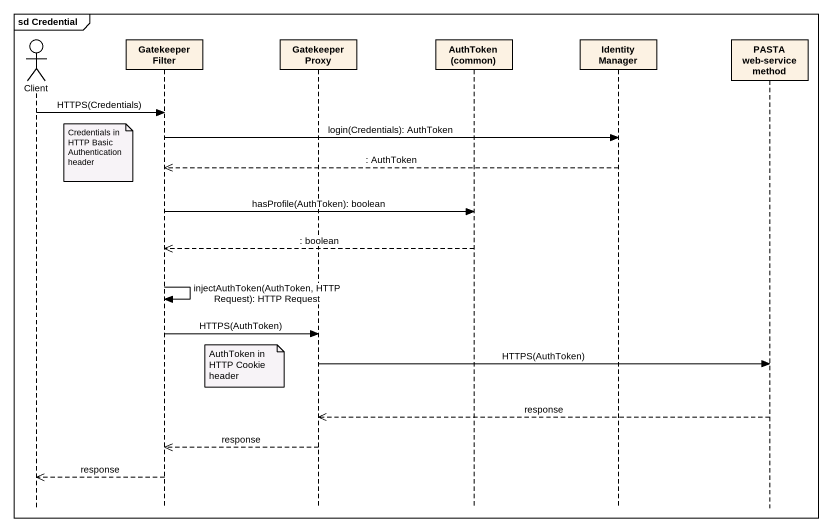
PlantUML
@startuml
mainframe sd Credential
hide footbox
actor Client
participant "Gatekeeper Filter" as Gatekeeper_Filter
participant "Gatekeeper Proxy" as Gatekeeper_Proxy
participant "AuthToken (common)" as AuthToken_common
participant "Identity Manager" as Identity_Manager
participant "PASTA web-service method" as PASTA_web_service_method

Client -> Gatekeeper_Filter : HTTPS(Credentials)
Gatekeeper_Filter -> Identity_Manager : login(Credentials): AuthToken
note right of Client : Credentials in HTTP Basic Authentication header
Identity_Manager -->> Gatekeeper_Filter : : AuthToken
Gatekeeper_Filter -> AuthToken_common : hasProfile(AuthToken): boolean
AuthToken_common -->> Gatekeeper_Filter : : boolean
Gatekeeper_Filter -> Gatekeeper_Filter : injectAuthToken(AuthToken, HTTP Request): HTTP Request
Gatekeeper_Filter -> Gatekeeper_Proxy : HTTPS(AuthToken)
Gatekeeper_Proxy -> PASTA_web_service_method : HTTPS(AuthToken)
note left of Gatekeeper_Proxy : AuthToken in HTTP Cookie header
PASTA_web_service_method -->> Gatekeeper_Proxy : response
Gatekeeper_Proxy -->> Gatekeeper_Filter : response
Gatekeeper_Filter -->> Client : response
@enduml
